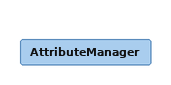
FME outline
AttributeManager
